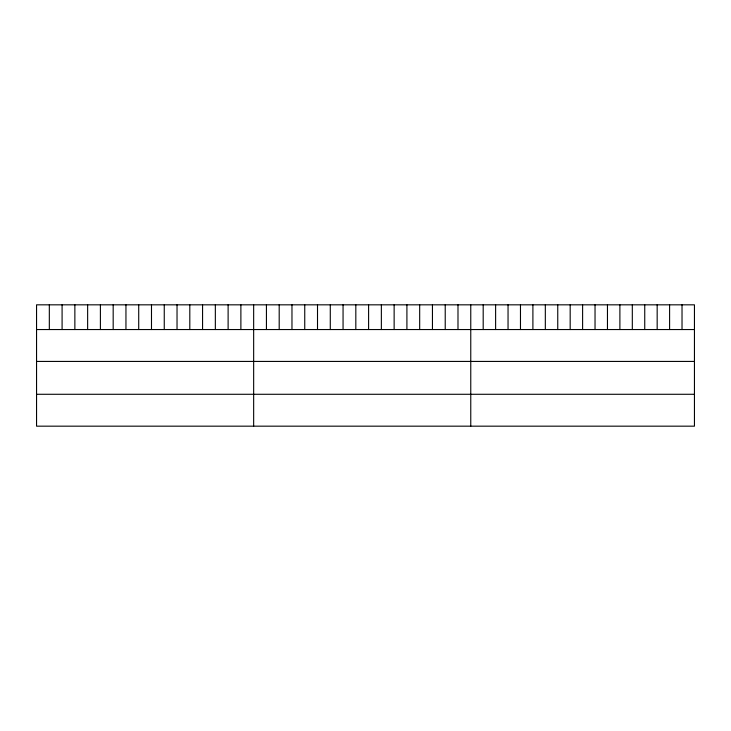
<?xml version="1.0" encoding="UTF-8"?>
<svg xmlns="http://www.w3.org/2000/svg" width="731" height="731" viewBox="0 0 731 731"><rect width="100%" height="100%" fill="white"/><g stroke="black" fill="none" stroke-linecap="round" stroke-linejoin="round"><path stroke-width="1.1" d="M694.45 329.544L694.45 426.173L36.55 426.173L36.55 304.827L694.45 304.827L694.45 329.544L36.55 329.544M36.55 361.425L694.45 361.425M36.55 394.283L694.45 394.283M682.023 304.827L682.023 329.544M669.596 304.827L669.596 329.544M657.169 304.827L657.169 329.544M644.742 304.827L644.742 329.544M632.315 304.827L632.315 329.544M619.888 304.827L619.888 329.544M607.461 304.827L607.461 329.544M595.034 304.827L595.034 329.544M582.607 304.827L582.607 329.544M570.18 304.827L570.18 329.544M557.753 304.827L557.753 329.544M545.326 304.827L545.326 329.544M532.899 304.827L532.899 329.544M520.472 304.827L520.472 329.544M508.045 304.827L508.045 329.544M495.618 304.827L495.618 329.544M483.191 304.827L483.191 329.544M470.764 304.827L470.764 426.173M457.99 304.827L457.99 329.544M445.225 304.827L445.225 329.544M432.45 304.827L432.45 329.544M419.676 304.827L419.676 329.544M406.911 304.827L406.911 329.544M394.137 304.827L394.137 329.544M381.363 304.827L381.363 329.544M368.598 304.827L368.598 329.544M355.823 304.827L355.823 329.544M343.058 304.827L343.058 329.544M330.284 304.827L330.284 329.544M317.51 304.827L317.51 329.544M304.745 304.827L304.745 329.544M291.971 304.827L291.971 329.544M279.196 304.827L279.196 329.544M266.431 304.827L266.431 329.544M253.657 304.827L253.657 426.173M240.883 304.827L240.883 329.544M228.118 304.827L228.118 329.544M215.343 304.827L215.343 329.544M202.569 304.827L202.569 329.544M189.804 304.827L189.804 329.544M177.03 304.827L177.03 329.544M164.256 304.827L164.256 329.544M151.491 304.827L151.491 329.544M138.716 304.827L138.716 329.544M125.951 304.827L125.951 329.544M113.177 304.827L113.177 329.544M100.403 304.827L100.403 329.544M87.638 304.827L87.638 329.544M74.864 304.827L74.864 329.544M62.089 304.827L62.089 329.544M49.324 304.827L49.324 329.544"/></g></svg>
